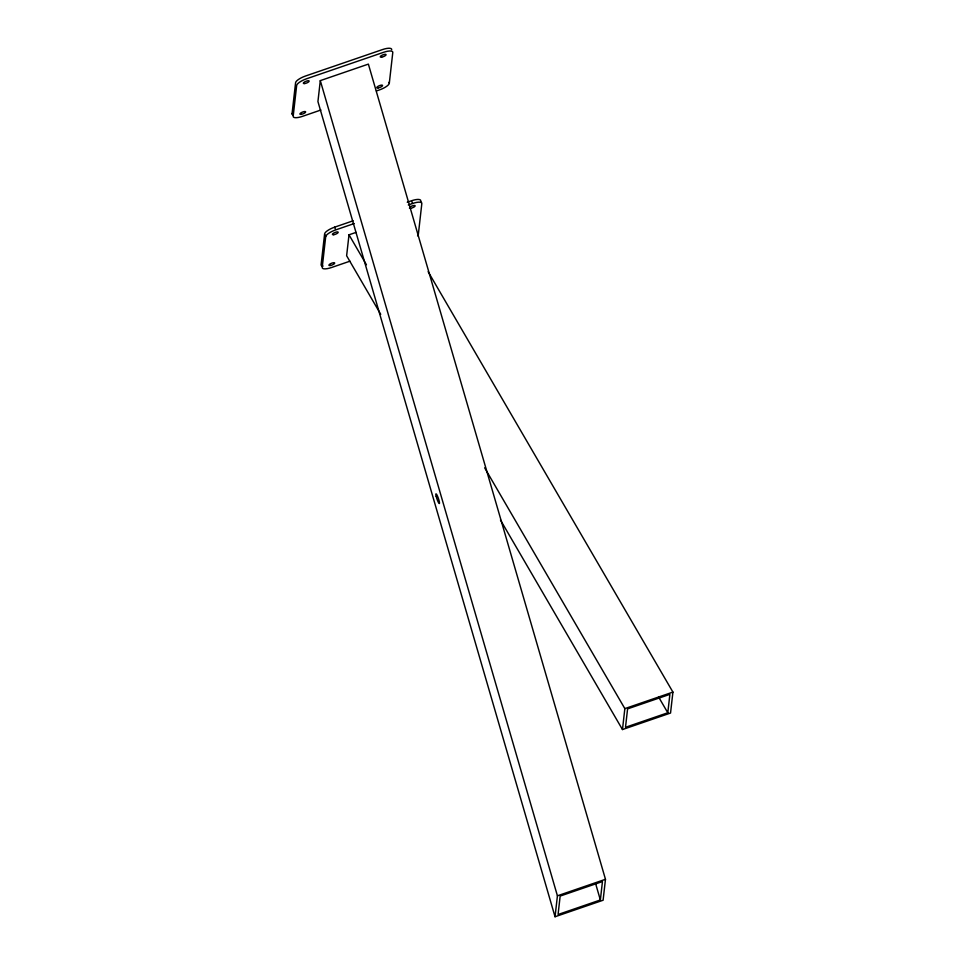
<?xml version="1.0" encoding="UTF-8"?>
<svg xmlns="http://www.w3.org/2000/svg" width="965" height="965" viewBox="0 0 965 965"><rect width="100%" height="100%" fill="white"/><g stroke="black" fill="none" stroke-linecap="round" stroke-linejoin="round"><path stroke-width="1.45" d="M292.817 115.342L292.081 113.52L295.579 82.725A10.277 3.076 -21.7 0 1 305.579 75.994L382.478 49.577A10.277 3.076 -21.7 0 1 391.706 49.698M320.308 80.626L317.931 101.566L555.044 916.75L603.101 900.236L605.477 879.296L368.377 64.112L320.308 80.626L557.42 895.81L555.044 916.75M324.976 234.809L325.7 236.63L322.214 267.426A10.277 3.076 -21.7 0 0 331.429 267.546L349.945 261.189M356.073 232.384L349.004 234.809L346.628 255.749L380.729 314.325M376.447 90.939L379.305 89.962A10.277 3.076 -21.7 0 0 389.305 83.231L392.791 52.436A10.277 3.076 -21.7 0 0 383.575 52.315L306.677 78.732A10.277 3.076 -21.7 0 0 296.665 85.463L293.179 116.258A10.277 3.076 -21.7 0 0 302.395 116.379L320.911 110.01M600.363 899.971L602.45 881.552L560.158 896.075L558.072 914.506L600.363 899.971L595.743 884.073M428.134 271.672L672.919 692.098L670.542 713.038L622.473 729.552L624.85 708.612L484.659 467.808M667.792 712.773L669.891 694.342L627.588 708.877L625.501 727.296L667.792 712.773L658.697 697.152M321.647 265.713A10.277 3.076 -21.7 0 1 321.116 264.687L324.614 233.892A10.277 3.076 -21.7 0 1 334.614 227.173L353.13 220.804M407.242 202.216L411.512 200.756A10.277 3.076 -21.7 0 1 420.74 200.877L421.464 202.698M354.215 223.542L335.699 229.899A10.277 3.076 -21.7 0 0 325.7 236.63M408.328 204.954L412.61 203.482A10.277 3.076 -21.7 0 1 421.826 203.603L418.34 234.411A10.277 3.076 -21.7 0 1 417.556 235.846M624.85 708.612L672.919 692.098M557.42 895.81L605.477 879.296M349.004 234.809L366.435 264.748M500.461 519.978L622.473 729.552M388.943 82.327L389.305 83.231M411.874 201.661L412.61 203.482M334.614 227.173L335.338 228.995M409.57 207.463A3.088 0.917 -21.7 0 1 414.082 205.485A3.088 0.917 -21.7 0 1 413.792 207.173A3.088 0.917 -21.7 0 1 409.45 208.175M323.022 266.111A10.277 3.076 -21.7 0 1 322.02 265.894M292.793 114.642A10.277 3.076 -21.7 0 1 292.081 113.52M330.283 265.508A3.088 0.917 -21.7 0 0 334.71 263.131A3.088 0.917 -21.7 0 0 330.476 263.734A3.088 0.917 -21.7 0 0 330.283 265.508M333.721 234.712A3.088 0.917 -21.7 0 0 338.196 232.36A3.088 0.917 -21.7 0 0 334.035 232.903A3.088 0.917 -21.7 0 0 333.721 234.712M301.189 114.34A3.088 0.917 -21.7 0 0 305.664 111.988A3.088 0.917 -21.7 0 0 301.502 112.531A3.088 0.917 -21.7 0 0 301.189 114.34M304.735 83.545A3.088 0.917 -21.7 0 0 309.162 81.169A3.088 0.917 -21.7 0 0 304.94 81.76A3.088 0.917 -21.7 0 0 304.735 83.545M381.645 57.128A3.088 0.917 -21.7 0 0 386.072 54.752A3.088 0.917 -21.7 0 0 381.838 55.343A3.088 0.917 -21.7 0 0 381.645 57.128M378.087 87.936A3.088 0.917 -21.7 0 0 382.574 85.571A3.088 0.917 -21.7 0 0 378.413 86.114A3.088 0.917 -21.7 0 0 378.087 87.936M436.168 496.312A5.139 0.772 71 0 0 439.316 503.549A5.139 0.772 71 0 0 437.543 496.191A5.139 0.772 71 0 0 436.168 496.312"/></g></svg>
